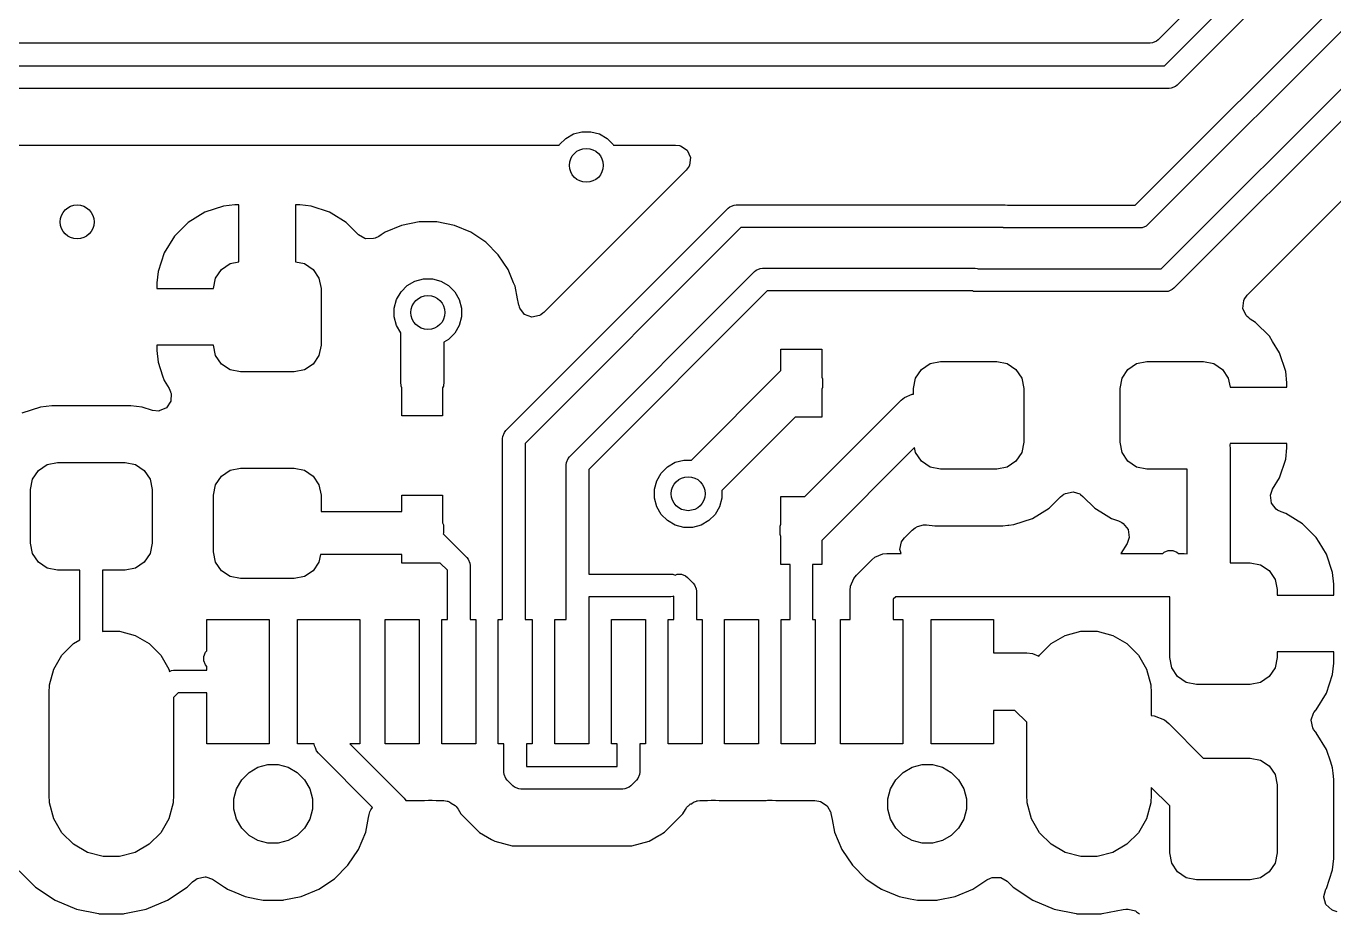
# Model space of a CAD drawing. Header units: millimetres. Extents: x 87.7 to 142.1, y -85.2 to -61.4.
# Drawn here: x 110.75 to 122.31, y -81.11 to -73.27 of the extents above; entities that cross this region are included whole.
import ezdxf

# ---------------------------------------------------------------- set-up
doc = ezdxf.new("R2010")
doc.units = ezdxf.units.MM
doc.layers.add('F.Cu', color=13, linetype='CONTINUOUS', true_color=0xc83434)

msp = doc.modelspace()

# ---------------------------------------------------------------- linework, layer by layer
at = {"layer": 'F.Cu', "linetype": 'CONTINUOUS'}
for p, q in [((125.327242, -68.8182), (120.754731, -73.390711)), ((120.808284, -73.62), (125.220794, -69.207489)), ((125.332927, -69.3782), (120.920417, -73.790711)), ((120.550578, -74.85282), (125.774109, -69.62929)), ((125.886241, -69.8), (120.662711, -75.023531)), ((120.780558, -75.4148), (126.16607, -70.029289)), ((126.278201, -70.2), (120.892691, -75.585511)), ((121.539304, -75.646708), (123.893715, -73.292298)), ((120.68402, -73.42), (105.921422, -73.42)), ((120.703529, -73.418079), (120.68402, -73.42)), ((120.739577, -73.403147), (120.703529, -73.418079)), ((120.754731, -73.390711), (120.739577, -73.403147)), ((106.045686, -73.62), (120.808284, -73.62)), ((120.849706, -73.82), (106.087108, -73.82)), ((120.869215, -73.818079), (120.849706, -73.82)), ((120.905263, -73.803147), (120.869215, -73.818079)), ((120.920417, -73.790711), (120.905263, -73.803147)), ((115.461994, -74.317372), (115.517372, -74.261994)), ((115.517372, -74.261994), (115.585195, -74.222836)), ((115.585195, -74.222836), (115.660842, -74.202567)), ((115.660842, -74.202567), (115.739158, -74.202567)), ((115.739158, -74.202567), (115.814805, -74.222836)), ((115.814805, -74.222836), (115.882628, -74.261994)), ((115.882628, -74.261994), (115.938006, -74.317372)), ((108.764447, -74.3205), (115.460188, -74.3205)), ((115.460188, -74.3205), (115.461994, -74.317372)), ((115.938006, -74.317372), (115.939812, -74.3205)), ((115.939812, -74.3205), (116.487092, -74.3205)), ((116.487092, -74.3205), (116.522019, -74.325521)), ((116.522019, -74.325521), (116.532872, -74.328707)), ((116.532872, -74.328707), (116.591653, -74.366477)), ((116.591653, -74.366477), (116.620682, -74.430031)), ((116.607557, -74.506167), (116.582441, -74.542342)), ((116.610742, -74.499192), (116.607557, -74.506167)), ((116.610743, -74.49919), (116.610742, -74.499192)), ((116.620682, -74.430031), (116.610743, -74.49919)), ((116.582441, -74.542342), (115.324788, -75.799995)), ((112.492345, -74.860319), (112.328701, -74.914545)), ((112.593319, -74.850003), (112.492345, -74.860319)), ((112.593332, -74.850002), (112.593319, -74.850003)), ((112.593343, -74.850001), (112.593332, -74.850002)), ((112.593361, -74.85), (112.593343, -74.850001)), ((112.593363, -74.85), (112.593361, -74.85)), ((112.63, -74.85), (112.593363, -74.85)), ((112.63, -75.352486), (112.63, -74.85)), ((113.166654, -74.85), (113.13, -74.85)), ((113.13, -74.85), (113.13, -75.352486)), ((113.166659, -74.85), (113.166654, -74.85)), ((113.26765, -74.860318), (113.166659, -74.85)), ((113.431295, -74.914543), (113.26765, -74.860318)), ((114.989309, -76.843289), (116.953973, -74.878626)), ((116.953973, -74.878626), (116.969126, -74.866189)), ((116.969126, -74.866189), (116.983298, -74.860319)), ((116.983298, -74.860319), (117.005175, -74.851257)), ((117.005175, -74.851257), (117.024684, -74.849336)), ((117.024684, -74.849336), (119.401916, -74.849336)), ((119.401916, -74.849336), (119.421425, -74.851257)), ((119.421425, -74.851257), (119.425198, -74.85282)), ((119.425198, -74.85282), (120.550578, -74.85282)), ((112.328686, -74.914552), (112.18198, -75.005041)), ((112.328689, -74.91455), (112.328686, -74.914552)), ((112.328701, -74.914545), (112.328689, -74.91455)), ((113.431309, -74.91455), (113.431295, -74.914543)), ((113.431311, -74.914551), (113.431309, -74.91455)), ((113.446142, -74.923699), (113.431311, -74.914551)), ((113.57803, -75.005049), (113.446142, -74.923699)), ((114.221153, -74.9995), (114.066527, -75.030257)), ((114.221155, -74.9995), (114.221153, -74.9995)), ((114.221158, -74.9995), (114.221155, -74.9995)), ((114.378842, -74.9995), (114.221158, -74.9995)), ((114.378845, -74.9995), (114.378842, -74.9995)), ((114.378847, -74.9995), (114.378845, -74.9995)), ((114.533471, -75.030257), (114.378847, -74.9995)), ((112.181955, -75.005059), (112.060059, -75.126955)), ((112.181958, -75.005057), (112.181955, -75.005059)), ((112.18198, -75.005041), (112.181958, -75.005057)), ((113.578034, -75.005052), (113.57803, -75.005049)), ((113.687487, -75.114503), (113.578034, -75.005052)), ((113.742363, -75.146403), (113.687487, -75.114503)), ((113.886475, -75.113553), (113.866061, -75.127194)), ((113.920813, -75.090609), (113.886475, -75.113553)), ((113.920833, -75.090598), (113.920813, -75.090609)), ((114.066496, -75.030264), (113.920833, -75.090598)), ((114.066527, -75.030257), (114.066496, -75.030264)), ((114.533502, -75.030264), (114.533471, -75.030257)), ((114.679165, -75.090598), (114.533502, -75.030264)), ((114.679172, -75.090602), (114.679165, -75.090598)), ((114.679185, -75.090609), (114.679172, -75.090602)), ((114.67919, -75.090612), (114.679185, -75.090609)), ((114.679191, -75.090613), (114.67919, -75.090612)), ((114.81029, -75.178211), (114.679191, -75.090613)), ((117.066105, -75.049336), (115.16002, -76.955421)), ((119.382118, -75.049336), (117.066105, -75.049336)), ((119.385891, -75.050899), (119.382118, -75.049336)), ((119.4054, -75.05282), (119.385891, -75.050899)), ((120.592, -75.05282), (119.4054, -75.05282)), ((120.611509, -75.050899), (120.592, -75.05282)), ((120.647557, -75.035967), (120.611509, -75.050899)), ((120.662711, -75.023531), (120.647557, -75.035967)), ((112.060041, -75.12698), (111.969552, -75.273686)), ((112.060057, -75.126958), (112.060041, -75.12698)), ((112.060059, -75.126955), (112.060057, -75.126958)), ((113.749446, -75.148346), (113.742363, -75.146403)), ((113.819298, -75.1471), (113.749446, -75.148346)), ((113.834218, -75.142429), (113.819298, -75.1471)), ((113.866056, -75.127198), (113.834218, -75.142429)), ((113.866061, -75.127194), (113.866056, -75.127196)), ((113.866056, -75.127196), (113.866056, -75.127198)), ((114.810291, -75.178212), (114.81029, -75.178211)), ((114.810297, -75.178217), (114.810291, -75.178212)), ((114.921781, -75.289701), (114.810297, -75.178217)), ((111.969543, -75.273703), (111.915318, -75.437348)), ((111.96955, -75.273689), (111.969543, -75.273703)), ((111.969552, -75.273686), (111.96955, -75.273689)), ((114.921786, -75.289707), (114.921781, -75.289701)), ((114.921789, -75.289711), (114.921786, -75.289707)), ((115.00939, -75.420814), (114.921789, -75.289711)), ((111.915318, -75.437348), (111.905, -75.538339)), ((112.423079, -75.496613), (112.474562, -75.419562)), ((112.474562, -75.419562), (112.551613, -75.368079)), ((112.551613, -75.368079), (112.63, -75.352486)), ((113.13, -75.352486), (113.208387, -75.368079)), ((113.208387, -75.368079), (113.285438, -75.419562)), ((113.285438, -75.419562), (113.336921, -75.496613)), ((115.009397, -75.420827), (115.00939, -75.420814)), ((115.009398, -75.42083), (115.009397, -75.420827)), ((115.057342, -75.536576), (115.009398, -75.42083)), ((115.551289, -77.073269), (117.185934, -75.438625)), ((117.185934, -75.438625), (117.201087, -75.426189)), ((117.201087, -75.426189), (117.237135, -75.411257)), ((117.237135, -75.411257), (117.256644, -75.409336)), ((117.256644, -75.409336), (119.135514, -75.409336)), ((119.135514, -75.409336), (119.155023, -75.411257)), ((119.155023, -75.411257), (119.163576, -75.4148)), ((119.163576, -75.4148), (120.780558, -75.4148)), ((111.905, -75.538339), (111.905, -75.538345)), ((111.905, -75.538345), (111.905, -75.5875)), ((112.405, -75.5875), (112.423079, -75.496613)), ((113.336921, -75.496613), (113.355, -75.5875)), ((114.061994, -75.617372), (114.117372, -75.561994)), ((114.117372, -75.561994), (114.185195, -75.522836)), ((114.185195, -75.522836), (114.260842, -75.502567)), ((114.260842, -75.502567), (114.339158, -75.502567)), ((114.339158, -75.502567), (114.414805, -75.522836)), ((114.414805, -75.522836), (114.482628, -75.561994)), ((114.482628, -75.561994), (114.538006, -75.617372)), ((115.069735, -75.566496), (115.057342, -75.536575)), ((115.057342, -75.536575), (115.057342, -75.536576)), ((115.069738, -75.566506), (115.069735, -75.566496)), ((115.091905, -75.677948), (115.069738, -75.566506)), ((111.905, -75.5875), (112.405, -75.5875)), ((113.355, -75.5875), (113.355, -76.0875)), ((114.002567, -75.760842), (114.022836, -75.685195)), ((114.022836, -75.685195), (114.061994, -75.617372)), ((114.538006, -75.617372), (114.577164, -75.685195)), ((114.577164, -75.685195), (114.597433, -75.760842)), ((115.100064, -75.718966), (115.091905, -75.677948)), ((117.298065, -75.609336), (115.722, -77.185401)), ((119.112916, -75.609336), (117.298065, -75.609336)), ((119.121469, -75.612879), (119.112916, -75.609336)), ((119.140978, -75.6148), (119.121469, -75.612879)), ((120.82198, -75.6148), (119.140978, -75.6148)), ((120.841489, -75.612879), (120.82198, -75.6148)), ((120.877537, -75.597947), (120.841489, -75.612879)), ((120.892691, -75.585511), (120.877537, -75.597947)), ((121.500807, -75.76303), (121.509466, -75.693701)), ((121.509466, -75.693701), (121.51326, -75.684971)), ((121.51326, -75.684971), (121.539304, -75.646708)), ((114.002567, -75.839158), (114.002567, -75.760842)), ((114.597433, -75.760842), (114.597433, -75.839158)), ((115.100998, -75.723263), (115.100064, -75.718966)), ((115.103817, -75.735205), (115.100998, -75.723263)), ((115.104901, -75.734949), (115.103817, -75.735205)), ((115.108313, -75.753867), (115.104901, -75.734949)), ((115.111, -75.761073), (115.108313, -75.753867)), ((115.152873, -75.817005), (115.111, -75.761073)), ((115.315444, -75.80699), (115.296538, -75.821144)), ((115.324788, -75.799995), (115.315444, -75.80699)), ((121.531003, -75.826034), (121.500807, -75.76303)), ((114.022836, -75.914805), (114.002567, -75.839158)), ((114.0595, -75.978308), (114.022836, -75.914805)), ((114.577164, -75.914805), (114.538006, -75.982628)), ((114.597433, -75.839158), (114.577164, -75.914805)), ((115.218338, -75.841419), (115.152873, -75.817005)), ((115.286611, -75.826565), (115.218338, -75.841419)), ((115.296538, -75.821144), (115.286611, -75.826565)), ((121.540286, -75.836355), (121.531003, -75.826034)), ((121.554062, -75.847852), (121.540286, -75.836355)), ((121.567381, -75.858967), (121.554062, -75.847852)), ((121.614516, -75.88804), (121.567381, -75.858967)), ((121.614541, -75.888057), (121.614516, -75.88804)), ((121.736439, -76.009955), (121.614541, -75.888057)), ((114.0595, -76.4125), (114.0595, -75.978308)), ((114.482628, -76.038006), (114.4405, -76.062328)), ((114.538006, -75.982628), (114.482628, -76.038006)), ((121.736441, -76.009958), (121.736439, -76.009955)), ((121.736444, -76.009961), (121.736441, -76.009958)), ((121.736447, -76.009965), (121.736444, -76.009961)), ((121.736452, -76.009973), (121.736447, -76.009965)), ((121.736457, -76.00998), (121.736452, -76.009973)), ((121.763846, -76.054385), (121.736457, -76.00998)), ((112.405, -76.0875), (111.905001, -76.0875)), ((111.905001, -76.0875), (111.905001, -76.136663)), ((111.905001, -76.136663), (111.915319, -76.237653)), ((112.423079, -76.178387), (112.405, -76.0875)), ((113.355, -76.0875), (113.336921, -76.178387)), ((114.4405, -76.062328), (114.4405, -76.4125)), ((117.419999, -76.310593), (117.419999, -76.124)), ((117.419999, -76.124), (117.779999, -76.124)), ((117.779999, -76.124), (117.779999, -76.370322)), ((121.826948, -76.156688), (121.763846, -76.054385)), ((121.826953, -76.156699), (121.826948, -76.156688)), ((121.88118, -76.320347), (121.826953, -76.156699)), ((111.915319, -76.237653), (111.955184, -76.357957)), ((112.474562, -76.255438), (112.423079, -76.178387)), ((112.551613, -76.306921), (112.474562, -76.255438)), ((113.285438, -76.255438), (113.208387, -76.306921)), ((113.336921, -76.178387), (113.285438, -76.255438)), ((118.661062, -76.302562), (118.738113, -76.251079)), ((118.738113, -76.251079), (118.829, -76.233)), ((118.829, -76.233), (119.329, -76.233)), ((119.329, -76.233), (119.419887, -76.251079)), ((119.419887, -76.251079), (119.496938, -76.302562)), ((120.486062, -76.302562), (120.563113, -76.251079)), ((120.563113, -76.251079), (120.654, -76.233)), ((120.654, -76.233), (121.154, -76.233)), ((121.154, -76.233), (121.244887, -76.251079)), ((121.244887, -76.251079), (121.321938, -76.302562)), ((111.955184, -76.357957), (111.969546, -76.4013)), ((112.6425, -76.325), (112.551613, -76.306921)), ((113.1175, -76.325), (112.6425, -76.325)), ((113.208387, -76.306921), (113.1175, -76.325)), ((116.628025, -77.102567), (117.419999, -76.310593)), ((117.779999, -76.370322), (117.786839, -76.386835)), ((117.786839, -76.386835), (117.786839, -76.461165)), ((118.5915, -76.4705), (118.609579, -76.379613)), ((118.609579, -76.379613), (118.661062, -76.302562)), ((119.496938, -76.302562), (119.548421, -76.379613)), ((119.548421, -76.379613), (119.5665, -76.4705)), ((120.4165, -76.4705), (120.434579, -76.379613)), ((120.434579, -76.379613), (120.486062, -76.302562)), ((121.321938, -76.302562), (121.373421, -76.379613)), ((121.373421, -76.379613), (121.389014, -76.458)), ((121.891498, -76.421345), (121.88118, -76.320347)), ((111.969546, -76.4013), (111.969551, -76.401311)), ((111.969551, -76.401311), (112.012292, -76.470604)), ((112.012292, -76.470604), (112.025551, -76.501121)), ((112.025551, -76.501121), (112.026354, -76.502969)), ((112.026354, -76.502969), (112.029339, -76.513878)), ((114.06316, -76.449665), (114.0595, -76.4125)), ((114.07, -76.466177), (114.06316, -76.449665)), ((114.07, -76.7125), (114.07, -76.466177)), ((114.43684, -76.449665), (114.43, -76.466177)), ((114.43, -76.466177), (114.43, -76.7125)), ((114.4405, -76.4125), (114.43684, -76.449665)), ((117.786839, -76.461165), (117.779999, -76.477677)), ((117.779999, -76.477677), (117.779999, -76.724)), ((118.5915, -76.519912), (118.5915, -76.4705)), ((119.5665, -76.4705), (119.5665, -76.9455)), ((120.4165, -76.9455), (120.4165, -76.4705)), ((121.389014, -76.458), (121.891499, -76.458)), ((121.891499, -76.42136), (121.891498, -76.421345)), ((121.891499, -76.421364), (121.891499, -76.42136)), ((121.891499, -76.458), (121.891499, -76.421364)), ((112.028046, -76.583736), (111.98919, -76.641805)), ((112.029339, -76.513878), (112.028046, -76.583736)), ((117.630593, -77.424), (118.481297, -76.573296)), ((118.481297, -76.573296), (118.510165, -76.549605)), ((118.510165, -76.549605), (118.578836, -76.52116)), ((118.578836, -76.52116), (118.5915, -76.519912)), ((110.87475, -76.634824), (110.710977, -76.689094)), ((110.97578, -76.624504), (110.87475, -76.634824)), ((110.97579, -76.624503), (110.97578, -76.624504)), ((110.975812, -76.624501), (110.97579, -76.624503)), ((110.97583, -76.6245), (110.975812, -76.624501)), ((111.674178, -76.6245), (110.97583, -76.6245)), ((111.674189, -76.6245), (111.674178, -76.6245)), ((111.775247, -76.634824), (111.674189, -76.6245)), ((111.775255, -76.634826), (111.775247, -76.634824)), ((111.775258, -76.634827), (111.775255, -76.634826)), ((111.866014, -76.6649), (111.775258, -76.634827)), ((111.920375, -76.670239), (111.866014, -76.6649)), ((111.925094, -76.66965), (111.920375, -76.670239)), ((111.925108, -76.669648), (111.925094, -76.66965)), ((111.98919, -76.641805), (111.925108, -76.669648)), ((114.43, -76.7125), (114.07, -76.7125)), ((117.545408, -76.724), (116.897433, -77.371975)), ((117.779999, -76.724), (117.545408, -76.724)), ((114.976873, -76.858443), (114.989309, -76.843289)), ((114.96002, -76.914), (114.961941, -76.894491)), ((114.96002, -78.51), (114.96002, -76.914)), ((114.961941, -76.894491), (114.976873, -76.858443)), ((115.16002, -76.955421), (115.16002, -78.51)), ((119.5665, -76.9455), (119.548421, -77.036387)), ((120.434579, -77.036387), (120.4165, -76.9455)), ((121.389014, -76.958), (121.386977, -76.968234)), ((121.8915, -76.958), (121.389014, -76.958)), ((121.8915, -76.994641), (121.8915, -76.958)), ((115.538853, -77.088423), (115.551289, -77.073269)), ((118.600859, -76.992549), (117.780001, -77.813408)), ((118.609579, -77.036387), (118.600859, -76.992549)), ((118.661062, -77.113438), (118.609579, -77.036387)), ((119.548421, -77.036387), (119.496938, -77.113438)), ((120.486062, -77.113438), (120.434579, -77.036387)), ((121.386977, -76.968234), (121.3905, -77.004)), ((121.3905, -77.004), (121.3905, -78.01)), ((121.88118, -77.095652), (121.891499, -76.994654)), ((121.891499, -76.994654), (121.8915, -76.994641)), ((110.805579, -77.271613), (110.857062, -77.194562)), ((110.857062, -77.194562), (110.934113, -77.143079)), ((110.934113, -77.143079), (111.025, -77.125)), ((111.025, -77.125), (111.625, -77.125)), ((111.625, -77.125), (111.715887, -77.143079)), ((111.715887, -77.143079), (111.792938, -77.194562)), ((111.792938, -77.194562), (111.844421, -77.271613)), ((112.474562, -77.244562), (112.551613, -77.193079)), ((112.551613, -77.193079), (112.6425, -77.175)), ((112.6425, -77.175), (113.1175, -77.175)), ((113.1175, -77.175), (113.208387, -77.193079)), ((113.208387, -77.193079), (113.285438, -77.244562)), ((115.522, -77.14398), (115.523921, -77.124471)), ((115.522, -78.232), (115.522, -77.14398)), ((115.523921, -77.124471), (115.538853, -77.088423)), ((115.722, -77.185401), (115.722, -78.11)), ((116.361994, -77.217372), (116.417372, -77.161994)), ((116.417372, -77.161994), (116.485195, -77.122836)), ((116.485195, -77.122836), (116.560842, -77.102567)), ((116.560842, -77.102567), (116.628025, -77.102567)), ((118.738113, -77.164921), (118.661062, -77.113438)), ((118.829, -77.183), (118.738113, -77.164921)), ((119.329, -77.183), (118.829, -77.183)), ((119.419887, -77.164921), (119.329, -77.183)), ((119.496938, -77.113438), (119.419887, -77.164921)), ((120.563113, -77.164921), (120.486062, -77.113438)), ((120.654, -77.183), (120.563113, -77.164921)), ((121.0095, -77.183), (120.654, -77.183)), ((121.0095, -77.931708), (121.0095, -77.183)), ((121.826953, -77.2593), (121.88118, -77.095652)), ((110.7875, -77.3625), (110.805579, -77.271613)), ((111.844421, -77.271613), (111.8625, -77.3625)), ((112.423079, -77.321613), (112.474562, -77.244562)), ((113.285438, -77.244562), (113.336921, -77.321613)), ((116.302567, -77.360842), (116.322836, -77.285195)), ((116.322836, -77.285195), (116.361994, -77.217372)), ((121.764243, -77.360968), (121.82695, -77.259307)), ((121.82695, -77.259307), (121.826953, -77.2593)), ((110.7875, -77.8375), (110.7875, -77.3625)), ((111.8625, -77.3625), (111.8625, -77.8375)), ((112.405, -77.4125), (112.423079, -77.321613)), ((112.405, -77.9125), (112.405, -77.4125)), ((113.336921, -77.321613), (113.355, -77.4125)), ((113.355, -77.4125), (113.355, -77.557)), ((114.07, -77.557), (114.07, -77.4125)), ((114.07, -77.4125), (114.43, -77.4125)), ((114.43, -77.4125), (114.43, -77.658824)), ((116.302567, -77.439158), (116.302567, -77.360842)), ((116.897433, -77.371975), (116.897433, -77.439158)), ((117.420001, -77.670322), (117.420001, -77.424)), ((117.420001, -77.424), (117.630593, -77.424)), ((119.78985, -77.52834), (119.891574, -77.426614)), ((119.891574, -77.426614), (119.919821, -77.40547)), ((119.919821, -77.40547), (119.933541, -77.397978)), ((119.933541, -77.397978), (120.001798, -77.383128)), ((120.001798, -77.383128), (120.003608, -77.383257)), ((120.003608, -77.383257), (120.061808, -77.402625)), ((120.061808, -77.402625), (120.068321, -77.406811)), ((120.068321, -77.406811), (120.088956, -77.423439)), ((120.088956, -77.423439), (120.193461, -77.527944)), ((121.746048, -77.413577), (121.747727, -77.4042)), ((121.753612, -77.483034), (121.746048, -77.413577)), ((121.747727, -77.4042), (121.764243, -77.360968)), ((116.322836, -77.514805), (116.302567, -77.439158)), ((116.361994, -77.582628), (116.322836, -77.514805)), ((116.877164, -77.514805), (116.838006, -77.582628)), ((116.897433, -77.439158), (116.877164, -77.514805)), ((119.643016, -77.618908), (119.78985, -77.52834)), ((120.193461, -77.527944), (120.193465, -77.527947)), ((120.193465, -77.527947), (120.193471, -77.52795)), ((120.193471, -77.52795), (120.19348, -77.527957)), ((120.19348, -77.527957), (120.246983, -77.560958)), ((121.797527, -77.537378), (121.753612, -77.483034)), ((121.808937, -77.545277), (121.797527, -77.537378)), ((113.355, -77.557), (114.07, -77.557)), ((114.43, -77.658824), (114.436839, -77.675336)), ((116.417372, -77.638006), (116.361994, -77.582628)), ((116.485195, -77.677164), (116.417372, -77.638006)), ((116.782628, -77.638006), (116.714805, -77.677164)), ((116.838006, -77.582628), (116.782628, -77.638006)), ((119.479253, -77.673174), (119.643016, -77.618908)), ((120.246983, -77.560958), (120.340188, -77.618448)), ((120.340188, -77.618448), (120.340199, -77.618453)), ((120.340199, -77.618453), (120.38597, -77.63362)), ((120.38597, -77.63362), (120.401741, -77.638846)), ((120.401741, -77.638846), (120.420587, -77.648248)), ((120.420587, -77.648248), (120.433318, -77.654599)), ((120.433318, -77.654599), (120.444729, -77.662499)), ((121.840513, -77.56103), (121.808937, -77.545277)), ((121.8813, -77.574545), (121.840513, -77.56103)), ((121.881301, -77.574546), (121.8813, -77.574545)), ((121.881306, -77.574549), (121.881301, -77.574546)), ((121.881311, -77.574551), (121.881306, -77.574549)), ((121.881313, -77.574552), (121.881311, -77.574551)), ((121.88132, -77.574556), (121.881313, -77.574552)), ((122.028018, -77.665041), (121.88132, -77.574556)), ((114.436839, -77.749665), (114.434422, -77.7555)), ((114.434422, -77.7555), (114.642711, -77.963789)), ((114.436839, -77.675336), (114.436839, -77.749665)), ((116.560842, -77.697433), (116.485195, -77.677164)), ((116.639158, -77.697433), (116.560842, -77.697433)), ((116.714805, -77.677164), (116.639158, -77.697433)), ((117.413161, -77.686835), (117.420001, -77.670322)), ((117.413161, -77.761165), (117.413161, -77.686835)), ((117.420001, -77.777677), (117.413161, -77.761165)), ((118.510906, -77.790313), (118.578481, -77.722738)), ((118.578481, -77.722738), (118.606727, -77.701595)), ((118.606727, -77.701595), (118.627862, -77.690054)), ((118.627862, -77.690054), (118.680319, -77.675084)), ((118.680319, -77.675084), (118.681568, -77.675014)), ((118.681568, -77.675014), (118.695546, -77.675332)), ((118.695546, -77.675332), (118.696135, -77.675204)), ((118.696135, -77.675204), (118.696538, -77.675354)), ((118.696538, -77.675354), (118.701113, -77.675458)), ((118.701113, -77.675458), (118.706212, -77.675979)), ((118.706212, -77.675979), (118.706217, -77.675981)), ((118.706217, -77.675981), (118.706218, -77.67598)), ((118.706218, -77.67598), (118.779823, -77.6835)), ((118.779823, -77.6835), (119.378176, -77.683499)), ((119.378176, -77.683499), (119.378184, -77.683498)), ((119.378184, -77.683498), (119.378187, -77.683498)), ((119.378187, -77.683498), (119.378195, -77.683497)), ((119.378195, -77.683497), (119.378485, -77.683479)), ((119.378485, -77.683479), (119.379501, -77.683363)), ((119.379501, -77.683363), (119.423842, -77.678833)), ((119.423842, -77.678833), (119.433531, -77.677844)), ((119.433531, -77.677843), (119.479253, -77.673174)), ((119.433531, -77.677844), (119.433531, -77.677843)), ((120.444729, -77.662499), (120.488643, -77.716842)), ((120.488643, -77.716842), (120.496207, -77.786301)), ((122.028028, -77.665048), (122.028018, -77.665041)), ((122.028034, -77.665052), (122.028028, -77.665048)), ((122.028038, -77.665055), (122.028034, -77.665052)), ((122.02804, -77.665057), (122.028038, -77.665055)), ((122.028043, -77.665059), (122.02804, -77.665057)), ((122.149939, -77.786955), (122.028043, -77.665059)), ((110.805579, -77.928387), (110.7875, -77.8375)), ((111.8625, -77.8375), (111.844421, -77.928387)), ((117.420001, -78.024), (117.420001, -77.777677)), ((117.780001, -77.813408), (117.780001, -78.024)), ((118.469482, -77.891521), (118.485649, -77.825741)), ((118.481954, -77.929), (118.469482, -77.891521)), ((118.485649, -77.825741), (118.490843, -77.816621)), ((118.490843, -77.816621), (118.510906, -77.790313)), ((120.478008, -77.838915), (120.422441, -77.929)), ((120.494529, -77.795671), (120.478008, -77.838915)), ((120.496206, -77.786304), (120.494529, -77.795671)), ((120.496207, -77.786301), (120.496206, -77.786304)), ((122.149941, -77.786958), (122.149939, -77.786955)), ((122.149944, -77.786961), (122.149941, -77.786958)), ((122.149947, -77.786965), (122.149944, -77.786961)), ((122.149952, -77.786973), (122.149947, -77.786965)), ((122.149957, -77.78698), (122.149952, -77.786973)), ((122.1748, -77.827257), (122.149957, -77.78698)), ((122.240448, -77.933688), (122.1748, -77.827257)), ((110.857062, -78.005438), (110.805579, -77.928387)), ((110.934113, -78.056921), (110.857062, -78.005438)), ((111.792938, -78.005438), (111.715887, -78.056921)), ((111.844421, -77.928387), (111.792938, -78.005438)), ((112.423079, -78.003387), (112.405, -77.9125)), ((112.474562, -78.080438), (112.423079, -78.003387)), ((113.336921, -78.003387), (113.285438, -78.080438)), ((113.349928, -77.938), (113.336921, -78.003387)), ((114.07, -77.938), (113.349928, -77.938)), ((114.07, -78.0125), (114.07, -77.938)), ((114.642711, -77.963789), (114.655147, -77.978943)), ((114.655147, -77.978943), (114.670079, -78.014991)), ((118.087296, -78.119296), (118.221796, -77.984796)), ((118.221796, -77.984796), (118.250664, -77.961104)), ((118.250664, -77.961104), (118.319335, -77.93266)), ((118.319335, -77.93266), (118.3565, -77.929)), ((118.3565, -77.929), (118.481954, -77.929)), ((120.422441, -77.929), (120.794796, -77.929)), ((120.794796, -77.929), (120.806943, -77.916853)), ((120.806943, -77.916853), (120.842991, -77.901921)), ((120.842991, -77.901921), (120.882009, -77.901921)), ((120.882009, -77.901921), (120.918057, -77.916853)), ((120.918057, -77.916853), (120.932859, -77.929)), ((120.932859, -77.929), (120.982, -77.929)), ((120.982, -77.929), (121.0095, -77.931708)), ((122.240453, -77.933699), (122.240448, -77.933688)), ((122.29468, -78.097347), (122.240453, -77.933699)), ((111.025, -78.075), (110.934113, -78.056921)), ((111.225, -78.075), (111.025, -78.075)), ((111.225, -78.690273), (111.225, -78.075)), ((111.625, -78.075), (111.425, -78.075)), ((111.425, -78.075), (111.425, -78.616101)), ((111.715887, -78.056921), (111.625, -78.075)), ((112.551613, -78.131921), (112.474562, -78.080438)), ((113.285438, -78.080438), (113.208387, -78.131921)), ((114.408578, -78.0125), (114.07, -78.0125)), ((114.472, -78.075922), (114.408578, -78.0125)), ((114.472, -78.51), (114.472, -78.075922)), ((114.670079, -78.014991), (114.672, -78.0345)), ((114.672, -78.0345), (114.672, -78.51)), ((115.722, -78.11), (116.445778, -78.11)), ((116.445778, -78.11), (116.465287, -78.111921)), ((116.465287, -78.111921), (116.483889, -78.119626)), ((116.483889, -78.119626), (116.502491, -78.111921)), ((116.502491, -78.111921), (116.541509, -78.111921)), ((116.541509, -78.111921), (116.577557, -78.126853)), ((117.500001, -78.024), (117.420001, -78.024)), ((117.500001, -78.51), (117.500001, -78.024)), ((117.780001, -78.024), (117.700001, -78.024)), ((117.700001, -78.024), (117.700001, -78.51)), ((118.063605, -78.148164), (118.087296, -78.119296)), ((121.3905, -78.01), (121.5675, -78.01)), ((121.5675, -78.01), (121.658387, -78.028079)), ((121.658387, -78.028079), (121.735438, -78.079562)), ((121.735438, -78.079562), (121.786921, -78.156613)), ((122.304998, -78.198345), (122.29468, -78.097347)), ((112.6425, -78.15), (112.551613, -78.131921)), ((113.1175, -78.15), (112.6425, -78.15)), ((113.208387, -78.131921), (113.1175, -78.15)), ((115.522, -78.51), (115.522, -78.232)), ((116.577557, -78.126853), (116.592711, -78.139289)), ((116.592711, -78.139289), (116.642711, -78.18929)), ((116.642711, -78.18929), (116.655147, -78.204443)), ((116.655147, -78.204443), (116.670079, -78.240491)), ((118.0315, -78.254), (118.03516, -78.216835)), ((118.03516, -78.216835), (118.063605, -78.148164)), ((121.786921, -78.156613), (121.805, -78.2475)), ((122.304999, -78.19836), (122.304998, -78.198345)), ((122.304999, -78.198364), (122.304999, -78.19836)), ((122.304999, -78.2975), (122.304999, -78.198364)), ((116.445778, -78.31), (115.722, -78.31)), ((115.722, -78.31), (115.722, -78.51)), ((116.465287, -78.308079), (116.445778, -78.31)), ((116.472, -78.305298), (116.465287, -78.308079)), ((116.472, -78.51), (116.472, -78.305298)), ((116.670079, -78.240491), (116.672, -78.26)), ((116.672, -78.26), (116.672, -78.51)), ((118.0315, -78.51), (118.0315, -78.254)), ((118.435408, -78.31), (118.4125, -78.332908)), ((118.4125, -78.332908), (118.4125, -78.51)), ((120.855, -78.31), (118.435408, -78.31)), ((120.855, -78.8475), (120.855, -78.31)), ((121.805, -78.2475), (121.805, -78.2975)), ((121.805, -78.2975), (122.304999, -78.2975)), ((112.347, -78.789096), (112.347, -78.51)), ((112.347, -78.51), (112.897, -78.51)), ((112.897, -78.51), (112.897, -79.61)), ((113.147, -79.61), (113.147, -78.51)), ((113.147, -78.51), (113.697, -78.51)), ((113.697, -78.51), (113.697, -79.61)), ((113.922, -79.61), (113.922, -78.51)), ((113.922, -78.51), (114.222, -78.51)), ((114.222, -78.51), (114.222, -79.61)), ((114.422, -79.61), (114.422, -78.51)), ((114.422, -78.51), (114.472, -78.51)), ((114.672, -78.51), (114.722, -78.51)), ((114.722, -78.51), (114.722, -79.61)), ((114.922, -79.61), (114.922, -78.51)), ((114.922, -78.51), (114.96002, -78.51)), ((115.16002, -78.51), (115.222, -78.51)), ((115.222, -78.51), (115.222, -79.61)), ((115.422, -79.61), (115.422, -78.51)), ((115.422, -78.51), (115.522, -78.51)), ((115.722, -78.51), (115.722, -79.61)), ((115.922, -79.61), (115.922, -78.51)), ((115.922, -78.51), (116.222, -78.51)), ((116.222, -78.51), (116.222, -79.61)), ((116.422, -79.61), (116.422, -78.51)), ((116.422, -78.51), (116.472, -78.51)), ((116.672, -78.51), (116.722, -78.51)), ((116.722, -78.51), (116.722, -79.61)), ((116.922, -79.61), (116.922, -78.51)), ((116.922, -78.51), (117.222, -78.51)), ((117.222, -78.51), (117.222, -79.61)), ((117.422, -79.61), (117.422, -78.51)), ((117.422, -78.51), (117.500001, -78.51)), ((117.700001, -78.51), (117.722, -78.51)), ((117.722, -78.51), (117.722, -79.61)), ((117.947, -79.61), (117.947, -78.51)), ((117.947, -78.51), (118.0315, -78.51)), ((118.4125, -78.51), (118.497, -78.51)), ((118.497, -78.51), (118.497, -79.61)), ((118.747, -79.61), (118.747, -78.51)), ((118.747, -78.51), (119.297, -78.51)), ((119.297, -78.51), (119.297, -78.806)), ((111.167181, -78.723656), (111.225, -78.690273)), ((111.425, -78.616101), (111.430211, -78.614705)), ((111.430211, -78.614705), (111.573789, -78.614705)), ((111.573789, -78.614705), (111.712476, -78.651866)), ((111.712476, -78.651866), (111.836819, -78.723656)), ((119.807181, -78.723656), (119.931524, -78.651866)), ((119.931524, -78.651866), (120.070211, -78.614705)), ((120.070211, -78.614705), (120.213789, -78.614705)), ((120.213789, -78.614705), (120.352476, -78.651866)), ((120.352476, -78.651866), (120.476819, -78.723656)), ((111.065656, -78.825181), (111.167181, -78.723656)), ((111.836819, -78.723656), (111.938344, -78.825181)), ((112.320321, -78.836891), (112.335253, -78.800843)), ((112.335253, -78.800843), (112.347, -78.789096)), ((119.297, -78.806), (119.592, -78.806)), ((119.592, -78.806), (119.641553, -78.810881)), ((119.641553, -78.810881), (119.699947, -78.835068)), ((119.705656, -78.825181), (119.807181, -78.723656)), ((120.476819, -78.723656), (120.578344, -78.825181)), ((122.305, -78.7975), (121.805, -78.7975)), ((121.805, -78.7975), (121.805, -78.8475)), ((122.305, -78.896641), (122.305, -78.7975)), ((110.993866, -78.949524), (111.065656, -78.825181)), ((111.938344, -78.825181), (112.010134, -78.949524)), ((112.320321, -78.875909), (112.320321, -78.836891)), ((112.335253, -78.911957), (112.320321, -78.875909)), ((112.347, -78.926271), (112.335253, -78.911957)), ((112.347, -78.96), (112.347, -78.926271)), ((119.699947, -78.835068), (119.705656, -78.825181)), ((120.578344, -78.825181), (120.650134, -78.949524)), ((120.873079, -78.938387), (120.855, -78.8475)), ((121.805, -78.8475), (121.786921, -78.938387)), ((122.29468, -78.997652), (122.304999, -78.896654)), ((122.304999, -78.896654), (122.305, -78.896641)), ((110.956705, -79.088211), (110.993866, -78.949524)), ((112.010134, -78.949524), (112.015357, -78.969018)), ((112.015357, -78.969018), (112.032491, -78.961921)), ((112.032491, -78.961921), (112.052, -78.96)), ((112.052, -78.96), (112.347, -78.96)), ((120.650134, -78.949524), (120.687295, -79.088211)), ((120.924562, -79.015438), (120.873079, -78.938387)), ((121.001613, -79.066921), (120.924562, -79.015438)), ((121.735438, -79.015438), (121.658387, -79.066921)), ((121.786921, -78.938387), (121.735438, -79.015438)), ((122.240453, -79.1613), (122.29468, -78.997652)), ((110.952, -79.16), (110.956705, -79.088211)), ((110.952, -80.06), (110.952, -79.16)), ((112.093421, -79.16), (112.052, -79.201421)), ((112.347, -79.16), (112.093421, -79.16)), ((112.347, -79.61), (112.347, -79.16)), ((120.687295, -79.088211), (120.692, -79.16)), ((120.692, -79.16), (120.692, -79.358413)), ((121.0925, -79.085), (121.001613, -79.066921)), ((121.5675, -79.085), (121.0925, -79.085)), ((121.658387, -79.066921), (121.5675, -79.085)), ((122.149947, -79.308035), (122.240448, -79.161311)), ((122.240448, -79.161311), (122.240453, -79.1613)), ((112.052, -79.201421), (112.052, -80.06)), ((119.48679, -79.314), (119.297, -79.314)), ((119.297, -79.314), (119.297, -79.61)), ((119.592, -79.41921), (119.48679, -79.314)), ((120.692, -79.358413), (120.717053, -79.360881)), ((120.717053, -79.360881), (120.808615, -79.398807)), ((122.105258, -79.397884), (122.124627, -79.339689)), ((122.124627, -79.339689), (122.128812, -79.333177)), ((122.128812, -79.333177), (122.145452, -79.312529)), ((122.145452, -79.312529), (122.149947, -79.308035)), ((119.592, -80.06), (119.592, -79.41921)), ((120.808615, -79.398807), (120.808619, -79.398811)), ((120.808619, -79.398811), (120.847105, -79.430395)), ((120.847105, -79.430395), (121.15171, -79.735)), ((122.105129, -79.399688), (122.105258, -79.397884)), ((122.11998, -79.467957), (122.105129, -79.399688)), ((122.127472, -79.481678), (122.11998, -79.467957)), ((122.145665, -79.505982), (122.127472, -79.481678)), ((122.148624, -79.509934), (122.145665, -79.505982)), ((112.897, -79.61), (112.347, -79.61)), ((113.295801, -79.61), (113.147, -79.61)), ((113.29744, -79.626643), (113.295801, -79.61)), ((113.697, -79.61), (113.609739, -79.61)), ((113.609739, -79.61), (114.089802, -80.090064)), ((114.222, -79.61), (113.922, -79.61)), ((114.722, -79.61), (114.422, -79.61)), ((114.972, -79.61), (114.922, -79.61)), ((114.972, -79.86), (114.972, -79.61)), ((115.222, -79.61), (115.172, -79.61)), ((115.172, -79.61), (115.172, -79.81)), ((115.722, -79.61), (115.422, -79.61)), ((115.972, -79.61), (115.922, -79.61)), ((115.972, -79.81), (115.972, -79.61)), ((116.222, -79.61), (116.172, -79.61)), ((116.172, -79.61), (116.172, -79.86)), ((116.722, -79.61), (116.422, -79.61)), ((117.222, -79.61), (116.922, -79.61)), ((117.722, -79.61), (117.422, -79.61)), ((118.497, -79.61), (117.947, -79.61)), ((119.297, -79.61), (118.747, -79.61)), ((122.15034, -79.51165), (122.148624, -79.509934)), ((122.240908, -79.658484), (122.15034, -79.51165)), ((113.29744, -79.626644), (113.29744, -79.626643)), ((113.305295, -79.645607), (113.29744, -79.626644)), ((113.316403, -79.672424), (113.305295, -79.645607)), ((113.316404, -79.672425), (113.316403, -79.672424)), ((113.332197, -79.69167), (113.316404, -79.672425)), ((113.811369, -80.170841), (113.332197, -79.69167)), ((121.15171, -79.735), (121.5675, -79.735)), ((121.5675, -79.735), (121.658387, -79.753079)), ((122.278264, -79.771216), (122.240908, -79.658484)), ((112.718933, -79.862326), (112.798061, -79.816642)), ((112.798061, -79.816642), (112.886316, -79.792994)), ((112.886316, -79.792994), (112.977684, -79.792994)), ((112.977684, -79.792994), (113.065939, -79.816642)), ((113.065939, -79.816642), (113.145067, -79.862326)), ((115.172, -79.81), (115.972, -79.81)), ((118.498933, -79.862326), (118.578061, -79.816642)), ((118.578061, -79.816642), (118.666316, -79.792994)), ((118.666316, -79.792994), (118.757684, -79.792994)), ((118.757684, -79.792994), (118.845939, -79.816642)), ((118.845939, -79.816642), (118.925067, -79.862326)), ((121.658387, -79.753079), (121.735438, -79.804562)), ((121.735438, -79.804562), (121.786921, -79.881613)), ((122.295174, -79.822247), (122.278264, -79.771216)), ((122.299988, -79.869378), (122.295174, -79.822247)), ((112.608642, -80.006061), (112.654326, -79.926933)), ((112.654326, -79.926933), (112.718933, -79.862326)), ((113.145067, -79.862326), (113.209674, -79.926933)), ((113.209674, -79.926933), (113.255358, -80.006061)), ((114.973921, -79.879509), (114.972, -79.86)), ((114.988853, -79.915557), (114.973921, -79.879509)), ((115.001289, -79.930711), (114.988853, -79.915557)), ((115.05129, -79.980711), (115.001289, -79.930711)), ((116.142711, -79.93071), (116.092711, -79.980711)), ((116.155147, -79.915557), (116.142711, -79.93071)), ((116.170079, -79.879509), (116.155147, -79.915557)), ((116.172, -79.86), (116.170079, -79.879509)), ((118.388642, -80.006061), (118.434326, -79.926933)), ((118.434326, -79.926933), (118.498933, -79.862326)), ((118.925067, -79.862326), (118.989674, -79.926933)), ((118.989674, -79.926933), (119.035358, -80.006061)), ((121.786921, -79.881613), (121.805, -79.9725)), ((122.305499, -79.923324), (122.299988, -79.869378)), ((122.3055, -80.621677), (122.305499, -79.923324)), ((110.956705, -80.131789), (110.952, -80.06)), ((112.052, -80.06), (112.047295, -80.131789)), ((112.584994, -80.094316), (112.608642, -80.006061)), ((113.255358, -80.006061), (113.279006, -80.094316)), ((115.066443, -79.993147), (115.05129, -79.980711)), ((115.102491, -80.008079), (115.066443, -79.993147)), ((115.122, -80.01), (115.102491, -80.008079)), ((116.022, -80.01), (115.122, -80.01)), ((116.041509, -80.008079), (116.022, -80.01)), ((116.077557, -79.993147), (116.041509, -80.008079)), ((116.092711, -79.980711), (116.077557, -79.993147)), ((118.364994, -80.094316), (118.388642, -80.006061)), ((119.035358, -80.006061), (119.059006, -80.094316)), ((119.596705, -80.131789), (119.592, -80.06)), ((120.692, -80.06), (120.687295, -80.131789)), ((120.855, -80.15671), (120.692, -79.99371)), ((120.692, -79.99371), (120.692, -80.06)), ((121.805, -79.9725), (121.805, -80.5725)), ((110.993866, -80.270476), (110.956705, -80.131789)), ((112.047295, -80.131789), (112.010134, -80.270476)), ((112.584994, -80.185684), (112.584994, -80.094316)), ((112.608642, -80.273939), (112.584994, -80.185684)), ((113.279006, -80.185684), (113.255358, -80.273939)), ((113.279006, -80.094316), (113.279006, -80.185684)), ((113.787273, -80.210875), (113.795161, -80.191333)), ((113.795161, -80.191333), (113.811369, -80.170841)), ((114.089802, -80.090064), (114.105596, -80.109309)), ((114.105596, -80.109309), (114.105597, -80.10931)), ((114.105597, -80.10931), (114.106089, -80.110499)), ((114.106089, -80.110499), (114.269869, -80.110499)), ((114.269869, -80.110499), (114.269872, -80.110499)), ((114.269872, -80.110499), (114.269885, -80.110498)), ((114.269885, -80.110498), (114.304288, -80.106799)), ((114.304288, -80.106799), (114.313206, -80.106164)), ((114.313206, -80.106164), (114.319983, -80.105929)), ((114.319983, -80.105929), (114.337531, -80.106564)), ((114.337531, -80.106564), (114.374127, -80.1105)), ((114.374127, -80.1105), (114.435825, -80.110499)), ((114.435825, -80.110499), (114.43856, -80.110939)), ((114.43856, -80.110939), (114.440001, -80.110569)), ((114.440001, -80.110569), (114.471032, -80.116167)), ((114.471032, -80.116167), (114.474747, -80.116766)), ((114.474747, -80.116766), (114.475108, -80.116885)), ((114.475108, -80.116885), (114.487311, -80.120974)), ((114.487311, -80.120974), (114.488784, -80.121406)), ((114.488784, -80.121406), (114.490782, -80.122067)), ((114.490782, -80.122067), (114.505349, -80.132137)), ((114.505349, -80.132137), (114.541605, -80.154232)), ((114.541605, -80.154232), (114.547849, -80.16078)), ((114.547849, -80.16078), (114.548793, -80.16177)), ((114.548793, -80.16177), (114.566434, -80.185337)), ((114.566434, -80.185337), (114.591473, -80.228706)), ((116.55252, -80.228716), (116.576062, -80.187938)), ((116.576062, -80.187938), (116.588773, -80.16986)), ((116.588773, -80.16986), (116.595168, -80.162299)), ((116.595168, -80.162299), (116.59747, -80.16078)), ((116.59747, -80.16078), (116.597886, -80.160189)), ((116.597886, -80.160189), (116.601404, -80.156835)), ((116.601404, -80.156835), (116.602136, -80.157603)), ((116.602136, -80.157603), (116.6134, -80.14624)), ((116.612977, -80.1458), (116.613058, -80.145722)), ((116.6134, -80.14624), (116.612977, -80.1458)), ((116.613058, -80.145722), (116.613495, -80.145493)), ((116.613179, -80.145107), (116.616842, -80.142112)), ((116.613495, -80.145493), (116.613179, -80.145107)), ((116.616842, -80.142112), (116.616846, -80.14211)), ((116.616846, -80.14211), (116.616849, -80.142107)), ((116.616849, -80.142107), (116.620512, -80.139113)), ((116.620512, -80.139113), (116.620741, -80.139393)), ((116.620741, -80.139393), (116.620762, -80.139379)), ((116.620762, -80.139379), (116.62095, -80.139649)), ((116.62095, -80.139649), (116.62207, -80.141019)), ((116.62207, -80.141019), (116.630682, -80.136525)), ((116.630682, -80.136525), (116.645459, -80.12323)), ((116.645459, -80.12323), (116.672342, -80.114787)), ((116.672342, -80.114787), (116.675002, -80.1134)), ((116.675002, -80.1134), (116.679097, -80.112662)), ((116.679097, -80.112662), (116.680919, -80.112365)), ((116.680919, -80.112365), (116.680921, -80.112364)), ((116.680921, -80.112364), (116.682464, -80.112113)), ((116.682464, -80.112113), (116.702403, -80.110499)), ((116.702403, -80.110499), (116.769872, -80.110499)), ((116.769872, -80.110499), (116.80214, -80.107029)), ((116.80214, -80.107029), (116.815394, -80.10632)), ((116.815394, -80.10632), (116.819788, -80.10632)), ((116.819788, -80.10632), (116.828608, -80.10632)), ((116.828608, -80.10632), (116.841864, -80.107031)), ((116.841864, -80.107031), (116.874127, -80.1105)), ((116.874127, -80.1105), (117.269872, -80.110499)), ((117.269872, -80.110499), (117.28013, -80.110499)), ((117.28013, -80.110499), (117.287596, -80.108593)), ((117.287596, -80.108593), (117.302143, -80.107029)), ((117.302143, -80.107029), (117.315387, -80.10632)), ((117.315387, -80.10632), (117.328608, -80.10632)), ((117.328608, -80.10632), (117.341864, -80.107031)), ((117.341864, -80.107031), (117.374127, -80.1105)), ((117.374127, -80.1105), (117.72013, -80.110499)), ((117.72013, -80.110499), (117.755062, -80.115521)), ((117.755062, -80.115521), (117.770059, -80.119925)), ((117.770059, -80.119925), (117.828825, -80.157686)), ((117.828825, -80.157686), (117.832123, -80.161491)), ((117.832123, -80.161491), (117.858145, -80.210419)), ((118.364994, -80.185684), (118.364994, -80.094316)), ((118.388642, -80.273939), (118.364994, -80.185684)), ((119.059006, -80.185684), (119.035358, -80.273939)), ((119.059006, -80.094316), (119.059006, -80.185684)), ((119.633866, -80.270476), (119.596705, -80.131789)), ((120.687295, -80.131789), (120.650134, -80.270476)), ((120.855, -80.5725), (120.855, -80.15671)), ((111.065656, -80.394819), (110.993866, -80.270476)), ((112.010134, -80.270476), (111.938344, -80.394819)), ((112.654326, -80.353067), (112.608642, -80.273939)), ((113.255358, -80.273939), (113.209674, -80.353067)), ((113.749816, -80.388082), (113.775547, -80.258724)), ((113.775547, -80.258724), (113.780646, -80.233089)), ((113.780646, -80.233089), (113.787273, -80.210875)), ((114.591473, -80.228706), (114.591479, -80.228715)), ((114.591479, -80.228715), (114.753287, -80.390523)), ((116.390716, -80.39052), (116.50252, -80.278716)), ((116.50252, -80.278716), (116.55252, -80.228716)), ((117.858145, -80.210419), (117.859727, -80.216285)), ((117.859727, -80.216285), (117.861619, -80.224373)), ((117.861619, -80.224373), (117.872429, -80.278716)), ((117.872429, -80.278716), (117.894178, -80.388056)), ((118.434326, -80.353067), (118.388642, -80.273939)), ((119.035358, -80.273939), (118.989674, -80.353067)), ((119.705656, -80.394819), (119.633866, -80.270476)), ((120.650134, -80.270476), (120.578344, -80.394819)), ((111.167181, -80.496344), (111.065656, -80.394819)), ((111.938344, -80.394819), (111.836819, -80.496344)), ((112.718933, -80.417674), (112.654326, -80.353067)), ((112.798061, -80.463358), (112.718933, -80.417674)), ((113.145067, -80.417674), (113.065939, -80.463358)), ((113.209674, -80.353067), (113.145067, -80.417674)), ((113.685703, -80.542863), (113.749816, -80.388082)), ((114.753287, -80.390523), (114.753969, -80.391014)), ((114.753969, -80.391014), (114.756475, -80.392363)), ((114.756475, -80.392363), (114.861909, -80.453234)), ((116.253785, -80.469577), (116.340387, -80.419577)), ((116.340387, -80.419577), (116.353269, -80.41214)), ((116.353269, -80.41214), (116.390709, -80.390524)), ((116.390708, -80.390524), (116.390716, -80.39052)), ((116.390709, -80.390524), (116.390708, -80.390524)), ((117.894178, -80.388056), (117.894184, -80.388083)), ((117.894184, -80.388083), (117.958292, -80.542856)), ((118.498933, -80.417674), (118.434326, -80.353067)), ((118.578061, -80.463358), (118.498933, -80.417674)), ((118.925067, -80.417674), (118.845939, -80.463358)), ((118.989674, -80.353067), (118.925067, -80.417674)), ((119.807181, -80.496344), (119.705656, -80.394819)), ((120.578344, -80.394819), (120.476819, -80.496344)), ((111.291524, -80.568134), (111.167181, -80.496344)), ((111.836819, -80.496344), (111.712476, -80.568134)), ((112.886316, -80.487006), (112.798061, -80.463358)), ((112.977684, -80.487006), (112.886316, -80.487006)), ((113.065939, -80.463358), (112.977684, -80.487006)), ((113.592626, -80.682162), (113.685703, -80.542863)), ((114.861909, -80.453234), (114.890205, -80.469571)), ((114.890205, -80.469571), (114.890209, -80.469573)), ((114.890209, -80.469573), (114.890212, -80.469575)), ((114.890212, -80.469575), (114.890216, -80.469577)), ((114.890216, -80.469577), (115.042943, -80.510501)), ((115.042943, -80.510501), (115.042945, -80.510501)), ((115.042945, -80.510501), (115.208654, -80.510501)), ((115.208654, -80.510501), (115.210558, -80.510501)), ((115.210558, -80.510501), (115.210621, -80.5105)), ((115.210621, -80.5105), (115.93338, -80.5105)), ((115.93338, -80.5105), (115.933443, -80.510501)), ((115.933443, -80.510501), (115.935347, -80.510501)), ((115.935347, -80.510501), (115.942943, -80.510501)), ((115.942943, -80.510501), (116.101054, -80.510501)), ((116.101054, -80.510501), (116.101057, -80.510501)), ((116.101057, -80.510501), (116.253785, -80.469577)), ((117.958292, -80.542856), (118.051374, -80.682164)), ((118.666316, -80.487006), (118.578061, -80.463358)), ((118.757684, -80.487006), (118.666316, -80.487006)), ((118.845939, -80.463358), (118.757684, -80.487006)), ((119.931524, -80.568134), (119.807181, -80.496344)), ((120.476819, -80.496344), (120.352476, -80.568134)), ((111.430211, -80.605295), (111.291524, -80.568134)), ((111.573789, -80.605295), (111.430211, -80.605295)), ((111.712476, -80.568134), (111.573789, -80.605295)), ((120.070211, -80.605295), (119.931524, -80.568134)), ((120.213789, -80.605295), (120.070211, -80.605295)), ((120.352476, -80.568134), (120.213789, -80.605295)), ((120.873079, -80.663387), (120.855, -80.5725)), ((120.924562, -80.740438), (120.873079, -80.663387)), ((121.786921, -80.663387), (121.735438, -80.740438)), ((121.805, -80.5725), (121.786921, -80.663387)), ((122.295174, -80.722753), (122.3055, -80.621677)), ((110.686027, -80.729661), (110.832336, -80.87597)), ((113.474162, -80.800626), (113.592626, -80.682162)), ((118.051374, -80.682164), (118.169833, -80.800623)), ((121.001613, -80.791921), (120.924562, -80.740438)), ((121.735438, -80.740438), (121.658387, -80.791921)), ((122.240908, -80.886516), (122.295174, -80.722753)), ((110.832336, -80.87597), (110.832342, -80.875975)), ((110.832342, -80.875975), (110.832349, -80.87598)), ((110.832349, -80.87598), (110.832348, -80.87598)), ((110.832348, -80.87598), (110.832411, -80.876032)), ((110.832411, -80.876032), (110.832448, -80.876046)), ((110.832448, -80.876046), (111.004402, -80.990941)), ((111.999598, -80.990941), (112.171655, -80.875977)), ((112.171655, -80.875977), (112.219655, -80.827975)), ((112.219655, -80.827975), (112.24791, -80.806826)), ((112.24791, -80.806826), (112.261628, -80.799336)), ((112.261628, -80.799336), (112.329897, -80.784486)), ((112.329897, -80.784486), (112.337224, -80.78501)), ((112.337224, -80.78501), (112.397267, -80.805591)), ((112.397267, -80.805591), (112.502605, -80.875975)), ((112.502605, -80.875975), (112.507384, -80.879168)), ((112.507384, -80.879168), (112.529136, -80.893703)), ((112.529136, -80.893703), (112.593249, -80.920259)), ((113.180082, -80.957816), (113.334863, -80.893703)), ((113.334863, -80.893703), (113.474162, -80.800626)), ((118.169833, -80.800623), (118.169838, -80.800627)), ((118.169838, -80.800627), (118.188356, -80.813)), ((118.188356, -80.813), (118.262494, -80.862537)), ((118.262494, -80.862537), (118.309137, -80.893703)), ((118.309137, -80.893703), (118.309138, -80.893703)), ((118.309138, -80.893703), (118.309139, -80.893704)), ((118.309139, -80.893704), (118.309141, -80.893705)), ((118.309141, -80.893705), (118.310158, -80.894384)), ((118.310158, -80.894384), (118.314743, -80.896025)), ((118.314743, -80.896025), (118.344201, -80.908227)), ((118.960082, -80.957816), (119.114863, -80.893703)), ((119.114863, -80.893703), (119.240351, -80.809853)), ((119.240351, -80.809853), (119.272179, -80.794626)), ((119.272179, -80.794626), (119.287102, -80.789953)), ((119.287102, -80.789953), (119.35696, -80.788708)), ((119.35696, -80.788708), (119.356964, -80.788709)), ((119.356964, -80.788709), (119.364049, -80.790653)), ((119.364049, -80.790653), (119.41892, -80.822553)), ((119.41892, -80.822553), (119.472336, -80.87597)), ((119.472336, -80.87597), (119.472342, -80.875975)), ((119.472342, -80.875975), (119.472349, -80.87598)), ((119.472349, -80.87598), (119.472348, -80.87598)), ((119.472348, -80.87598), (119.472411, -80.876032)), ((119.472411, -80.876032), (119.472448, -80.876046)), ((119.472448, -80.876046), (119.644402, -80.990941)), ((121.0925, -80.81), (121.001613, -80.791921)), ((121.5675, -80.81), (121.0925, -80.81)), ((121.658387, -80.791921), (121.5675, -80.81)), ((122.217833, -80.957341), (122.236286, -80.894009)), ((122.236286, -80.894009), (122.240907, -80.886518)), ((122.240907, -80.886518), (122.240908, -80.886516)), ((111.004402, -80.990941), (111.19558, -81.07013)), ((111.80842, -81.07013), (111.999598, -80.990941)), ((112.593249, -80.920259), (112.683918, -80.957816)), ((112.683918, -80.957816), (112.782787, -80.977482)), ((112.782787, -80.977482), (112.845257, -80.989908)), ((112.845257, -80.989908), (112.847492, -80.990409)), ((112.847492, -80.990409), (112.84823, -80.9905)), ((112.84823, -80.9905), (113.015768, -80.9905)), ((113.015768, -80.9905), (113.019889, -80.9905)), ((113.019889, -80.9905), (113.027742, -80.988117)), ((113.027742, -80.988117), (113.180082, -80.957816)), ((118.344201, -80.908227), (118.463918, -80.957816)), ((118.463918, -80.957816), (118.562787, -80.977482)), ((118.562787, -80.977482), (118.625257, -80.989908)), ((118.625257, -80.989908), (118.627492, -80.990409)), ((118.627492, -80.990409), (118.62823, -80.9905)), ((118.62823, -80.9905), (118.795768, -80.9905)), ((118.795768, -80.9905), (118.799889, -80.9905)), ((118.799889, -80.9905), (118.807742, -80.988117)), ((118.807742, -80.988117), (118.960082, -80.957816)), ((119.644402, -80.990941), (119.83558, -81.07013)), ((122.217759, -80.96252), (122.217833, -80.957341)), ((122.236482, -81.029833), (122.217759, -80.96252)), ((111.19558, -81.07013), (111.387394, -81.108284)), ((111.387394, -81.108284), (111.393147, -81.109428)), ((111.393147, -81.109428), (111.395578, -81.109912)), ((111.395578, -81.109912), (111.397795, -81.110409)), ((111.397795, -81.110409), (111.398532, -81.1105)), ((111.398532, -81.1105), (111.605466, -81.1105)), ((111.605466, -81.1105), (111.609586, -81.1105)), ((111.609586, -81.1105), (111.617435, -81.108118)), ((111.617435, -81.108118), (111.80842, -81.07013)), ((119.83558, -81.07013), (120.027394, -81.108284)), ((120.027394, -81.108284), (120.033147, -81.109428)), ((120.033147, -81.109428), (120.035578, -81.109912)), ((120.035578, -81.109912), (120.037795, -81.110409)), ((120.037795, -81.110409), (120.038532, -81.1105)), ((120.038532, -81.1105), (120.245466, -81.1105)), ((120.245466, -81.1105), (120.249587, -81.1105)), ((120.249587, -81.1105), (120.257442, -81.108116)), ((120.257442, -81.108116), (120.44332, -81.071144)), ((120.44332, -81.071144), (120.466378, -81.068768)), ((120.466378, -81.068768), (120.488044, -81.068572)), ((120.488044, -81.068572), (120.551953, -81.085643)), ((120.551953, -81.085643), (120.56251, -81.091843)), ((120.56251, -81.091843), (120.587396, -81.111086)), ((122.288626, -81.076338), (122.236482, -81.029833)), ((122.301168, -81.082284), (122.288626, -81.076338)), ((122.33489, -81.092711), (122.301168, -81.082284))]:
    msp.add_line(p, q, dxfattribs=at)
at = {"layer": 'F.Cu'}
for centre in [(115.7, -74.5), (111.2, -75), (114.3, -75.8), (116.6, -77.4)]:
    msp.add_circle(centre, 0.15, dxfattribs=at)

doc.saveas('drawing.dxf')
